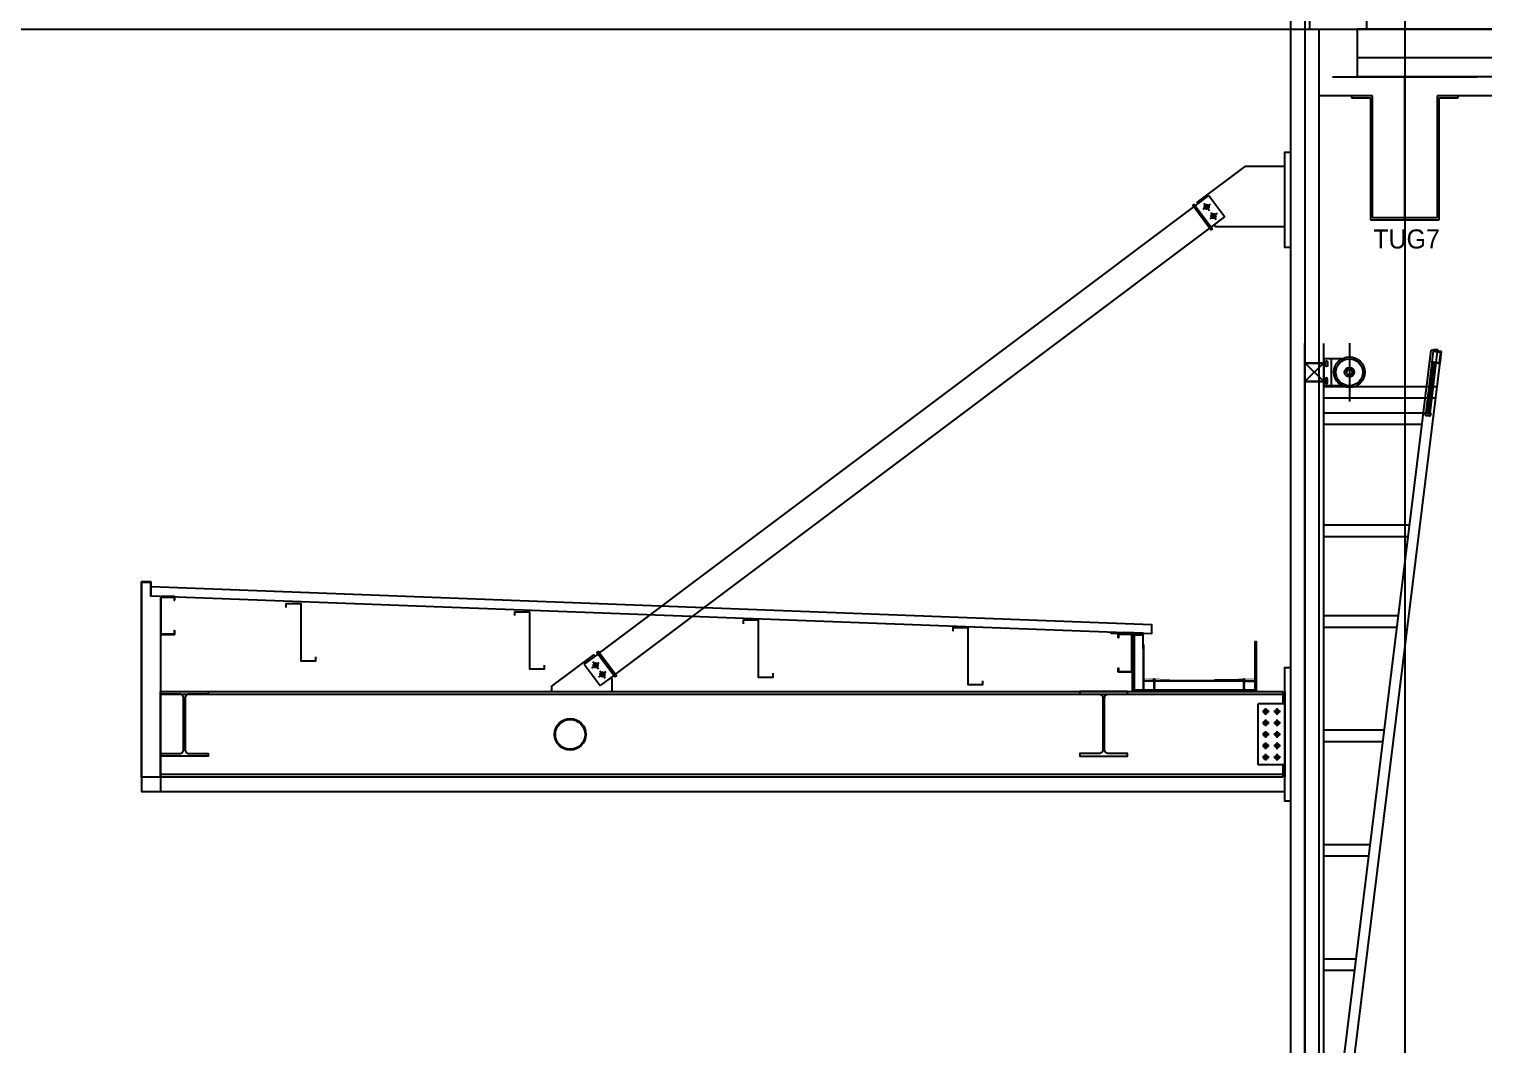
# Model space of a CAD drawing. Extents: x 152195838 to 323921156, y 365159662 to 730681027.
# Drawn here: x 160925287 to 160932922, y 365196734 to 365202063 of the extents above; entities that cross this region are included whole.
import ezdxf
from ezdxf.enums import TextEntityAlignment as Align

# ---------------------------------------------------------------- set-up
doc = ezdxf.new("R2010")
doc.units = 0
doc.header["$MEASUREMENT"] = 0
doc.linetypes.add('CEN', pattern=[63, 60, -1, 1, -1])
doc.linetypes.add('main-sec$0$CONTIN', pattern=[0])
doc.layers.get('0').update_dxf_attribs({"linetype": 'CONTINUOUS'})
doc.layers.get('Defpoints').update_dxf_attribs({"linetype": 'CONTINUOUS'})
for name, color, linetype in [('4A.TEC CEN', 1, 'CEN'), ('4A.TEC 단열재', 252, 'CONTINUOUS'), ('4A.TEC 마감선 1', 6, 'CONTINUOUS'), ('4A.TEC 벽체 3', 4, 'CONTINUOUS'), ('ELE', 4, 'CONTINUOUS'), ('k-BESTO', 4, 'CONTINUOUS'), ('main-sec$0$5', 5, 'CONTINUOUS'), ('main-sec$0$6', 6, 'CONTINUOUS'), ('main-sec$0$7', 3, 'CONTINUOUS'), ('main-sec$0$BOLT', 8, 'CONTINUOUS'), ('main-sec$0$COR', 4, 'CONTINUOUS'), ('main-sec$0$EMBEDDED', 4, 'CONTINUOUS'), ('main-sec$0$FIN', 6, 'CONTINUOUS'), ('main-sec$0$INSUL', 8, 'CONTINUOUS'), ('main-sec$0$MAIN', 1, 'CONTINUOUS'), ('main-sec$0$MAIN B', 2, 'CONTINUOUS'), ('main-sec$0$MAIN G', 2, 'CONTINUOUS'), ('main-sec$0$PNL', 7, 'CONTINUOUS'), ('main-sec$0$PR', 6, 'CONTINUOUS'), ('main-sec$0$TPOSHEET', 7, 'CONTINUOUS'), ('main-sec$0$WEB_PL', 1, 'CONTINUOUS'), ('main-sec$0$~FLASHING', 4, 'CONTINUOUS'), ('OHD', 4, 'CONTINUOUS'), ('㈜SE&C 기둥', 2, 'CONTINUOUS'), ('㈜SE&C 벽체 1', 2, 'CONTINUOUS')]:
    doc.layers.add(name, color=color, linetype=linetype)
doc.layers.add('DEFPOINT', color=135, linetype='CONTINUOUS', plot=False)
doc.styles.add('돋움', font='')
doc.styles.get('돋움').set_extended_font_data('돋움')

# ---------------------------------------------------------------- blocks, each defined once
blk = doc.blocks.new('main-sec$0$A$C51EC2C76')
at = {"layer": 'main-sec$0$6'}
for p, q in [((25.1, 55.9), (25.4, 56.2)), ((33.3, 55.9), (25.1, 55.9)), ((25.1, 55.2), (25.1, 55.9)), ((25.1, 53.5), (25.1, 55.2)), ((33.3, 53.5), (25.1, 53.5)), ((25.4, 56.2), (32.9, 56.2)), ((31.8, 50.3), (26.6, 44.9)), ((31.8, 46.6), (26.6, 41.1)), ((31.8, 43.1), (26.6, 37.7)), ((31.8, 39.6), (26.6, 34.2)), ((31.8, 36.4), (26.6, 31)), ((31.8, 33.1), (26.6, 27.6)), ((31.8, 29.7), (26.6, 24.3)), ((31.8, 26.4), (26.6, 20.9)), ((31.8, 23.2), (26.6, 17.7)), ((31.8, 19.9), (26.6, 14.5)), ((31.8, 16.7), (26.6, 11.2)), ((31.8, 13.2), (26.6, 7.8)), ((31.8, 9.4), (26.6, 3.9)), ((27.2, 55.9), (27.2, 53.5)), ((28.6, 0.6), (28.6, 52.9)), ((28.6, 0.6), (29.2, 0)), ((29.2, 0), (29.8, 0.6)), ((29.8, 0.6), (29.8, 52.9)), ((31.1, 55.9), (31.1, 53.5)), ((32.9, 56.2), (33.3, 55.9)), ((33.3, 55.9), (33.3, 53.5))]:
    blk.add_line(p, q, dxfattribs=at)
at = {"layer": 'main-sec$0$6', "const_width": 0.71}
for points in [[(0.2, 54.1), (2.4, 52.9), (4.9, 52.9), (5.1, 53.1), (5.4, 53.7), (5.7, 54.1), (6, 54.5), (6.9, 55.1), (7.7, 55.3), (8.1, 55.3), (9, 55.1), (9.8, 54.4), (10, 54.1), (10.4, 53.5), (10.6, 53.1), (11.1, 52.9), (13.1, 52.9), (14.8, 52.9), (16.1, 52.9), (16.3, 53.3), (16.7, 54.1), (17.4, 55), (18.2, 55.7), (18.7, 55.9), (19.6, 56.2), (20.4, 56.1), (21.5, 55.8), (22.3, 55.1), (22.9, 54.5), (23.1, 54.1), (23.4, 53.6), (23.6, 53.2), (24.1, 52.9), (25.6, 52.9), (27.5, 52.9), (29.2, 52.9)], [(58.3, 54.1), (56.1, 52.9), (53.5, 52.9), (53.3, 53.1), (53, 53.7), (52.8, 54.1), (52.5, 54.5), (51.6, 55.1), (50.7, 55.3), (50.4, 55.3), (49.5, 55.1), (48.7, 54.4), (48.4, 54.1), (48.1, 53.5), (47.9, 53.1), (47.4, 52.9), (45.4, 52.9), (43.7, 52.9), (42.4, 52.9), (42.2, 53.3), (41.8, 54.1), (41.1, 55), (40.3, 55.7), (39.8, 55.9), (38.8, 56.2), (38, 56.1), (37, 55.8), (36.1, 55.1), (35.6, 54.5), (35.3, 54.1), (35.1, 53.6), (34.9, 53.2), (34.3, 52.9), (32.9, 52.9), (30.9, 52.9), (29.2, 52.9)]]:
    blk.add_lwpolyline(points, dxfattribs=at)
blk = doc.blocks.new('rwe')
at = {"layer": 'main-sec$0$5'}
for points in [[(8534461.5, -367782), (8539709.5, -367980.3), (8539709.5, -368030.3), (8534459.5, -367831.9), (8534459.5, -367756.9), (8534409.5, -367756.9), (8534409.5, -368856.9), (8540409.5, -368856.9)], [(8534509.5, -367834.6), (8534509.5, -368781.9), (8534409.5, -368781.9), (8534409.5, -367757.9), (8534459.5, -367757.9), (8534459.5, -367832.9)], [(8534509.5, -367931.9), (8534509.5, -368856.9)]]:
    blk.add_lwpolyline(points, dxfattribs=at)
at = {"layer": 'main-sec$0$7', "color": 8}
for points in [[(8540409.5, -365576.9), (8540199.5, -365576.9), (8539949.5, -365764.4), (8539955.5, -365772.4)], [(8540039.5, -365884.4), (8540045.1, -365891.9), (8540409.5, -365891.9)], [(8536563.5, -368331.9), (8536563.5, -368303.9), (8536782.9, -368139.4), (8536788.9, -368147.4)], [(8536872.9, -368259.4), (8536878.5, -368266.9), (8536878.5, -368331.9)]]:
    blk.add_lwpolyline(points, dxfattribs=at)
at = {"layer": 'main-sec$0$BOLT', "color": 1}
for p, q in [((8540018.7, -365775), (8539980.3, -365803.8)), ((8539985.1, -365770.2), (8540013.9, -365808.6)), ((8540054.7, -365823), (8540016.3, -365851.8)), ((8540021.1, -365818.2), (8540049.9, -365856.6)), ((8536773.7, -368208.8), (8536812.1, -368180)), ((8536778.5, -368175.2), (8536807.3, -368213.6)), ((8536809.7, -368256.8), (8536848.1, -368228)), ((8536814.5, -368223.2), (8536843.3, -368261.6))]:
    blk.add_line(p, q, dxfattribs=at)
at = {"layer": 'main-sec$0$BOLT', "color": 8, "linetype": 'Continuous'}
for p, q in [((8540326.9, -368436.9), (8540292.1, -368436.9)), ((8540309.5, -368454.3), (8540309.5, -368419.5)), ((8540386.9, -368436.9), (8540352.1, -368436.9)), ((8540369.5, -368454.3), (8540369.5, -368419.5)), ((8540326.9, -368496.9), (8540292.1, -368496.9)), ((8540309.5, -368514.3), (8540309.5, -368479.5)), ((8540386.9, -368496.9), (8540352.1, -368496.9)), ((8540369.5, -368514.3), (8540369.5, -368479.5)), ((8540326.9, -368556.9), (8540292.1, -368556.9)), ((8540309.5, -368574.3), (8540309.5, -368539.5)), ((8540309.5, -368634.3), (8540309.5, -368599.5)), ((8540386.9, -368556.9), (8540352.1, -368556.9)), ((8540369.5, -368574.3), (8540369.5, -368539.5)), ((8540369.5, -368634.3), (8540369.5, -368599.5)), ((8540326.9, -368616.9), (8540292.1, -368616.9)), ((8540326.9, -368676.9), (8540292.1, -368676.9)), ((8540309.5, -368694.3), (8540309.5, -368659.5)), ((8540386.9, -368616.9), (8540352.1, -368616.9)), ((8540386.9, -368676.9), (8540352.1, -368676.9)), ((8540369.5, -368694.3), (8540369.5, -368659.5))]:
    blk.add_line(p, q, dxfattribs=at)
at = {"layer": 'main-sec$0$BOLT', "color": 0}
for centre in [(8539999.5, -365789.4), (8540035.5, -365837.4), (8536792.9, -368194.4), (8536828.9, -368242.4)]:
    blk.add_circle(centre, 12, dxfattribs=at)
at = {"layer": 'main-sec$0$BOLT', "color": 8, "linetype": 'Continuous'}
for centre in [(8540309.5, -368436.9), (8540369.5, -368436.9), (8540309.5, -368496.9), (8540369.5, -368496.9), (8540309.5, -368556.9), (8540369.5, -368556.9), (8540309.5, -368616.9), (8540309.5, -368676.9), (8540369.5, -368616.9), (8540369.5, -368676.9)]:
    blk.add_circle(centre, 11, dxfattribs=at)
at = {"layer": 'main-sec$0$COR'}
for points in [[(8539609.5, -368030.1), (8539497.8, -368027.8), (8539497.9, -368022.8), (8539614.5, -368025.2)], [(8539569.1, -368023.3), (8539569.1, -368024.3), (8539664.9, -368026.2), (8539664.9, -368106.3), (8539665.9, -368106.3), (8539665.9, -368025.4), (8539569.1, -368023.3)], [(8539614.5, -368025.2), (8539614.5, -368326.9), (8540254.5, -368326.9), (8540254.5, -368069.5), (8540259.5, -368069.5), (8540259.5, -368331.9), (8539609.5, -368331.9), (8539609.5, -368030.1)]]:
    blk.add_lwpolyline(points, dxfattribs=at)
at = {"layer": 'main-sec$0$EMBEDDED', "color": 8}
for points in [[(8540439.5, -366001.9), (8540409.5, -366001.9), (8540409.5, -365501.9), (8540439.5, -365501.9)], [(8540439.5, -368906.9), (8540409.5, -368906.9), (8540409.5, -368206.9), (8540439.5, -368206.9)]]:
    blk.add_lwpolyline(points, close=True, dxfattribs=at)
at = {"layer": 'main-sec$0$FIN'}
for p, q in [((8539618, -368034), (8539664.9, -368034)), ((8540259.5, -368279), (8540202.8, -368281.9))]:
    blk.add_line(p, q, dxfattribs=at)
at = {"layer": 'main-sec$0$INSUL'}
for p, q in [((8540040.8, -368270.9), (8540203.3, -368270.9)), ((8540040.8, -368271.8), (8540203.3, -368271.8)), ((8540176.1, -368270.9), (8540176.1, -368271.8))]:
    blk.add_line(p, q, dxfattribs=at)
at = {"layer": 'main-sec$0$INSUL', "const_width": 0.5}
for points in [[(8539774.5, -368269.2), (8539777.1, -368272.2)], [(8539777.6, -368269.2), (8539780.3, -368272.2)], [(8539780.6, -368269.2), (8539783.2, -368272.2)], [(8539783.7, -368269.2), (8539786.3, -368272.2)], [(8539786.8, -368269.2), (8539789.4, -368272.2)], [(8539789.9, -368269.2), (8539792.5, -368272.2)], [(8539793, -368269.2), (8539795.6, -368272.2)], [(8539796, -368269.2), (8539798.6, -368272.2)], [(8539799.1, -368269.2), (8539801.7, -368272.2)], [(8539802.2, -368269.2), (8539804.8, -368272.2)]]:
    blk.add_lwpolyline(points, dxfattribs=at)
at = {"layer": 'main-sec$0$MAIN', "color": 8, "linetype": 'Continuous'}
for p, q in [((8540409.5, -368331.9), (8540409.5, -368396.9)), ((8540409.5, -368716.9), (8540409.5, -368781.9))]:
    blk.add_line(p, q, dxfattribs=at)
at = {"layer": 'main-sec$0$MAIN', "color": 8, "linetype": 'main-sec$0$CONTIN'}
blk.add_line((8540409.5, -368396.9), (8540409.5, -368716.9), dxfattribs=at)
at = {"layer": 'main-sec$0$MAIN B'}
for p, q in [((8539939.5, -365784.4), (8540011.5, -365730.4)), ((8540011.5, -365730.4), (8540095.5, -365842.4)), ((8536804.9, -368135.5), (8539932.4, -365789.9)), ((8540023.5, -365896.4), (8540095.5, -365842.4)), ((8536888.8, -368247.3), (8540016.2, -365901.7)), ((8536804.9, -368135.4), (8536732.9, -368189.4)), ((8536732.9, -368189.4), (8536816.9, -368301.4)), ((8536888.9, -368247.4), (8536816.9, -368301.4))]:
    blk.add_line(p, q, dxfattribs=at)
for points in [[(8540029.4, -365904.3), (8540022.2, -365909.7), (8539926.4, -365781.9), (8539933.6, -365776.5)], [(8536894.8, -368255.3), (8536902, -368249.9), (8536806.1, -368122.1), (8536798.9, -368127.5)]]:
    blk.add_lwpolyline(points, close=True, dxfattribs=at)
at = {"layer": 'main-sec$0$MAIN B', "color": 6}
for points in [[(8534759.5, -368331.9), (8534759.5, -368345.9), (8534659, -368345.9, 0.414214), (8534639, -368365.9), (8534639, -368637.9, 0.414214), (8534659, -368657.9), (8534759.5, -368657.9), (8534759.5, -368671.9), (8534509.5, -368671.9), (8534509.5, -368657.9), (8534610, -368657.9, 0.414214), (8534630, -368637.9), (8534630, -368365.9, 0.414214), (8534610, -368345.9), (8534509.5, -368345.9), (8534509.5, -368331.9)], [(8539334.5, -368331.9), (8539334.5, -368345.9), (8539435, -368345.9, -0.414214), (8539455, -368365.9), (8539455, -368637.9, -0.414214), (8539435, -368657.9), (8539334.5, -368657.9), (8539334.5, -368671.9), (8539584.5, -368671.9), (8539584.5, -368657.9), (8539484, -368657.9, -0.414214), (8539464, -368637.9), (8539464, -368365.9, -0.414214), (8539484, -368345.9), (8539584.5, -368345.9), (8539584.5, -368331.9)]]:
    blk.add_lwpolyline(points, format="xyb", close=True, dxfattribs=at)
for radius in [82.5, 78]:
    blk.add_circle((8536659.5, -368556.9), radius, dxfattribs=at)
at = {"layer": 'main-sec$0$MAIN G'}
for p, q in [((8540399.5, -368331.9), (8540399.5, -368396.9)), ((8540399.5, -368716.9), (8540399.5, -368781.9))]:
    blk.add_line(p, q, dxfattribs=at)
for points in [[(8540399.5, -368781.9), (8534509.5, -368781.9), (8534509.5, -368331.9), (8540399.5, -368331.9)], [(8540399.5, -368767.9), (8534509.5, -368767.9), (8534509.5, -368345.9), (8540399.5, -368345.9)]]:
    blk.add_lwpolyline(points, dxfattribs=at)
at = {"layer": 'main-sec$0$MAIN G', "color": 8}
for points in [[(8540409.5, -368331.9), (8540409.5, -368331.9), (8540409.5, -368781.9), (8540409.5, -368781.9)], [(8540409.5, -368345.9), (8540409.5, -368345.9), (8540409.5, -368767.9), (8540409.5, -368767.9)]]:
    blk.add_lwpolyline(points, dxfattribs=at)
at = {"layer": 'main-sec$0$PNL'}
for p, q in [((8539618, -368034), (8539618, -368326.9)), ((8539619, -368034), (8539619, -368326.9)), ((8539667, -368086.1), (8539667, -368326.9)), ((8539668, -368086.1), (8539668, -368326.9)), ((8540254.5, -368276.9), (8539668, -368276.9)), ((8540254.5, -368277.9), (8539668, -368277.9)), ((8540254.5, -368325.9), (8539618, -368325.9)), ((8540254.5, -368326.9), (8539618, -368326.9)), ((8539668, -368331.9), (8540259.5, -368331.9))]:
    blk.add_line(p, q, dxfattribs=at)
at = {"layer": 'main-sec$0$PR'}
for points in [[(8534584.5, -367853.7), (8534584.5, -367836.9, 0.414214), (8534581.3, -367833.7), (8534512.7, -367833.7, 0.414214), (8534509.5, -367836.9), (8534509.5, -368030.5, 0.414214), (8534512.7, -368033.7), (8534581.3, -368033.7, 0.414214), (8534584.5, -368030.5), (8534584.5, -368013.7), (8534581.3, -368013.7), (8534581.3, -368030.5), (8534512.7, -368030.5), (8534512.7, -367836.9), (8534581.3, -367836.9), (8534581.3, -367853.7)], [(8539534.3, -368050.1), (8539534.3, -368033.3, -0.414214), (8539537.5, -368030.1), (8539606.1, -368030.1, -0.414214), (8539609.3, -368033.3), (8539609.3, -368226.9, -0.414214), (8539606.1, -368230.1), (8539537.5, -368230.1, -0.414214), (8539534.3, -368226.9), (8539534.3, -368210.1), (8539537.5, -368210.1), (8539537.5, -368226.9), (8539606.1, -368226.9), (8539606.1, -368033.3), (8539537.5, -368033.3), (8539537.5, -368050.1)]]:
    blk.add_lwpolyline(points, format="xyb", close=True, dxfattribs=at)
for points in [[(8535168.7, -367890.8), (8535168.7, -367870.8), (8535246.7, -367870.8), (8535246.7, -368170.8), (8535324.7, -368170.8), (8535324.7, -368150.8)], [(8536368.7, -367933.7), (8536368.7, -367913.7), (8536446.7, -367913.7), (8536446.7, -368213.7), (8536524.7, -368213.7), (8536524.7, -368193.7)], [(8537568.7, -367976.6), (8537568.7, -367956.6), (8537646.7, -367956.6), (8537646.7, -368256.6), (8537724.7, -368256.6), (8537724.7, -368236.6)], [(8538668.9, -368015.9), (8538668.9, -367995.9), (8538746.9, -367995.9), (8538746.9, -368295.9), (8538824.9, -368295.9), (8538824.9, -368275.9)]]:
    blk.add_lwpolyline(points, dxfattribs=at)
at = {"layer": 'main-sec$0$TPOSHEET', "const_width": 1.5}
for points in [[(8539508.2, -368019.9), (8539667.5, -368023.4)], [(8539667.5, -368023.4), (8539667.5, -368265.4), (8539747.9, -368265.4), (8539766.4, -368268.4), (8539805.3, -368268.4)], [(8540251.6, -368069.9), (8540251.6, -368265.4), (8540171.1, -368265.4), (8540152.6, -368268.4), (8540113.7, -368268.4)], [(8540251.4, -368272.9), (8539667.5, -368272.9)], [(8539667.5, -368272.9), (8540201.6, -368272.9)]]:
    blk.add_lwpolyline(points, dxfattribs=at)
at = {"layer": 'main-sec$0$WEB_PL', "color": 8, "linetype": 'Continuous'}
for p, q in [((8540409.5, -368396.9), (8540269.5, -368396.9)), ((8540269.5, -368716.9), (8540269.5, -368396.9)), ((8540409.5, -368716.9), (8540269.5, -368716.9))]:
    blk.add_line(p, q, dxfattribs=at)
at = {"layer": 'main-sec$0$~FLASHING'}
for points in [[(8539713.5, -368326.9), (8539713.5, -368327.9), (8539614.5, -368327.9, -0.414214), (8539613.5, -368326.9), (8539613.5, -368134.6), (8539614.5, -368134.6), (8539614.5, -368326.9)], [(8540155.5, -368326.9), (8540155.5, -368327.9), (8540254.5, -368327.9, 0.414214), (8540255.5, -368326.9), (8540255.5, -368227.9), (8540254.5, -368227.9), (8540254.5, -368326.9)]]:
    blk.add_lwpolyline(points, format="xyb", close=True, dxfattribs=at)
at = {"layer": 'main-sec$0$TPOSHEET'}
blk.add_blockref('main-sec$0$A$C51EC2C76', (8539694.9, -368323.8), dxfattribs=at)
at = {"layer": 'main-sec$0$TPOSHEET', "xscale": -1}
blk.add_blockref('main-sec$0$A$C51EC2C76', (8540224.1, -368323.8), dxfattribs=at)
blk = doc.blocks.new('STOPER')
h = blk.add_hatch()
h.set_pattern_fill('ANSI32', color=4, scale=30, style=0)
h.set_pattern_definition([(45, (-19512.494, -16373.529), (-7.9549513, 7.9549513), []), (45, (-19507.191, -16373.529), (-7.9549513, 7.9549513), [])])
h.paths.add_polyline_path([(-379, 60), (-379, 30), (0, 30), (0, 60)])
for p, q in [((-400, 58), (-400, 32)), ((-390, 68), (-379, 68)), ((-390, 22), (-379, 22)), ((-385, 68), (-385, 22)), ((-385, 60), (-385, 30)), ((-379, 68), (-379, 22)), ((-379, 60), (0, 60)), ((-379, 30), (0, 30)), ((0, 65), (0, 0)), ((0, 65), (5, 65)), ((0, 5), (90, 5)), ((5, 65), (5, 5)), ((5, 60), (85, 60)), ((5, 30), (85, 30)), ((85, 65), (85, 5)), ((85, 65), (90, 65)), ((90, 65), (90, 0)), ((90, 60), (100, 60)), ((90, 30), (100, 30)), ((100, 60), (100, 30)), ((0, 0), (90, 0))]:
    blk.add_line(p, q)
for centre, start, end in [((-390, 58), 90, 180), ((-390, 32), 180, 270)]:
    blk.add_arc(centre, 10, start, end)
blk = doc.blocks.new('as7w')
at = {"layer": 'OHD', "color": 253}
for p, q in [((160244777.4, 365196538.7), (160244777.4, 365200413.3)), ((160244877.4, 365194063.3), (160244877.4, 365200413.3)), ((160244873.4, 365200309.3), (160244781.4, 365200217.3)), ((160244873.4, 365200217.3), (160244781.4, 365200309.3)), ((160244877.4, 365200213.3), (160244777.4, 365200213.3)), ((160244877.4, 365200188.2), (160245472.9, 365200188.2)), ((160244877.4, 365200128.2), (160245465.5, 365200128.2)), ((160244877.4, 365200050), (160245400.3, 365200050)), ((160244877.4, 365199990), (160245392.9, 365199990)), ((160244877.4, 365199461.8), (160245327.7, 365199461.8)), ((160244877.4, 365199401.8), (160245320.2, 365199401.8)), ((160244877.4, 365198986.3), (160245268.9, 365198986.3)), ((160244877.4, 365198926.3), (160245261.5, 365198926.3)), ((160244877.4, 365198386.3), (160245194.8, 365198386.3)), ((160244877.4, 365198326.3), (160245187.4, 365198326.3)), ((160244877.4, 365197786.3), (160245120.7, 365197786.3)), ((160244877.4, 365197726.3), (160245113.3, 365197726.3)), ((160244877.4, 365197186.3), (160245046.6, 365197186.3)), ((160244877.4, 365197126.3), (160245039.2, 365197126.3))]:
    blk.add_line(p, q, dxfattribs=at)
at = {"layer": 'OHD', "color": 4}
for p, q in [((160244957.4, 365196463.7), (160245440.9, 365200378.9)), ((160245012, 365196456.9), (160245495.5, 365200372.1)), ((160245495.5, 365200372.1), (160245440.9, 365200378.9))]:
    blk.add_line(p, q, dxfattribs=at)
at = {"layer": 'OHD'}
blk.add_lwpolyline([(160245011.4, 365200416.5), (160245011.4, 365200110.2)], dxfattribs=at)
at = {"layer": 'OHD', "color": 253}
blk.add_lwpolyline([(160244971.2, 365200333.3), (160244917.3, 365200333.3, 0.267949), (160244916.8, 365200333.1, -0.57735), (160244916, 365200333.1, 0.267949), (160244915.5, 365200333.3), (160244882.4, 365200333.3, 0.414214), (160244877.4, 365200328.3), (160244877.4, 365200198.3, 0.414214), (160244882.4, 365200193.3), (160244915.5, 365200193.3, 0.267949), (160244916, 365200193.6, -0.57735), (160244916.8, 365200193.6, 0.267949), (160244917.3, 365200193.3), (160244971.2, 365200193.3)], format="xyb", dxfattribs=at)
for points in [[(160244886.4, 365200298.3), (160244886.4, 365200318.3, -1), (160244896.4, 365200318.3), (160244896.4, 365200298.3, -1)], [(160244873.4, 365200215.3), (160244781.4, 365200215.3, -0.414214), (160244779.4, 365200217.3), (160244779.4, 365200309.3, -0.414214), (160244781.4, 365200311.3), (160244873.4, 365200311.3, -0.414214), (160244875.4, 365200309.3), (160244875.4, 365200217.3, -0.414214)], [(160244886.4, 365200208.3, 1), (160244896.4, 365200208.3), (160244896.4, 365200228.3, 1), (160244886.4, 365200228.3)]]:
    blk.add_lwpolyline(points, format="xyb", close=True, dxfattribs=at)
blk.add_lwpolyline([(160244916.4, 365200333.3), (160244916.4, 365200193.3)], dxfattribs=at)
blk.add_lwpolyline([(160244877.4, 365200213.3), (160244777.4, 365200213.3), (160244777.4, 365200313.3), (160244877.4, 365200313.3)], close=True, dxfattribs=at)
for radius in [80.7, 70.7, 25, 15]:
    blk.add_circle((160245011.4, 365200263.3), radius, dxfattribs=at)
at = {"layer": 'OHD', "color": 4, "xscale": 0.6999999992549412, "yscale": 0.6999999992549412, "zscale": 0.6999999992549412, "rotation": 82.959632747149}
blk.add_blockref('STOPER', (160245487.9, 365200309.6), dxfattribs=at)
blk = doc.blocks.new('A$C998a973e')
at = {"layer": 'Defpoints'}
for p, q in [((0, 974.7), (760, 974.7)), ((380, 224.7), (380, 974.7))]:
    blk.add_line(p, q, dxfattribs=at)
at = {"layer": 'k-BESTO'}
for p, q in [((100, 874.7), (100, 864.7)), ((210, 874.7), (100, 874.7)), ((100, 874.7), (100, 874.7)), ((100, 864.7), (200, 864.7)), ((200, 864.7), (200, 224.7)), ((210, 234.7), (210, 874.7)), ((660, 874.7), (550, 874.7)), ((550, 874.7), (550, 234.7)), ((560, 224.7), (560, 864.7)), ((560, 864.7), (660, 864.7)), ((660, 864.7), (660, 874.7)), ((550, 234.7), (210, 234.7)), ((200, 224.7), (560, 224.7))]:
    blk.add_line(p, q, dxfattribs=at)
at = {"layer": 'DEFPOINT', "linetype": 'ByBlock', "style": '돋움'}
blk.add_text('TUG7', height=100, dxfattribs=at).set_placement((214.6, 123.8), align=Align.MIDDLE_LEFT)

msp = doc.modelspace()

# ---------------------------------------------------------------- linework, layer by layer
at = {"layer": '4A.TEC CEN', "color": 8, "ltscale": 500}
msp.add_line((160881434.11, 365202063.33), (161112798.99, 365202063.33), dxfattribs=at)
at = {"layer": '4A.TEC CEN', "color": 8, "ltscale": 500, "flags": 128}
msp.add_lwpolyline([(160932506.94, 365253346.04), (160932506.94, 365183761.87)], dxfattribs=at)
at = {"layer": '4A.TEC 단열재'}
msp.add_line((160968106.94, 365201913.33, -1666.67), (160932256.94, 365201913.33, -1666.67), dxfattribs=at)
at = {"layer": '4A.TEC 마감선 1'}
msp.add_line((160968106.94, 365202063.33, -1666.67), (160932256.94, 365202063.33, -1666.67), dxfattribs=at)
at = {"layer": '4A.TEC 벽체 3'}
for points in [[(160932056.94, 365222563.33), (160931906.94, 365222563.33), (160931906.94, 365194063.33)], [(160932056.94, 365222488.33), (160931981.94, 365222488.33), (160931981.94, 365194063.33)]]:
    msp.add_lwpolyline(points, dxfattribs=at)
at = {"layer": '㈜SE&C 기둥', "color": 8, "ltscale": 0.5, "elevation": -1666.67}
msp.add_lwpolyline([(160932056.94, 365194063.33), (160932056.94, 365201713.33)], dxfattribs=at)
at = {"layer": '㈜SE&C 벽체 1'}
for p, q in [((160968106.94, 365201813.33, -1666.67), (160932256.94, 365201813.33, -1666.67)), ((160932336.94, 365201713.33, -1666.67), (160932056.94, 365201713.33, -1666.67)), ((160945336.94, 365201713.33, -1666.67), (160932676.94, 365201713.33, -1666.67))]:
    msp.add_line(p, q, dxfattribs=at)
at = {"layer": '㈜SE&C 벽체 1', "elevation": -1666.67}
msp.add_lwpolyline([(160932006.94, 365202063.33), (160932306.94, 365202063.33), (160932306.94, 365202363.33), (160932006.94, 365202363.33)], close=True, dxfattribs=at)
at = {"layer": '㈜SE&C 벽체 1', "elevation": -1666.67, "flags": 128}
msp.add_lwpolyline([(160932056.94, 365201713.33), (160932056.94, 365202063.33), (160932256.94, 365202063.33), (160932256.94, 365201813.33)], dxfattribs=at)

# ---------------------------------------------------------------- block references
for name, p in [('rwe', (152391467.44, 365566920.24)), ('as7w', (687204.55, 0))]:
    msp.add_blockref(name, p)
at = {"layer": 'ELE'}
msp.add_blockref('A$C998a973e', (160932126.94, 365200838.63, -1666.67), dxfattribs=at)

doc.saveas('drawing.dxf')
